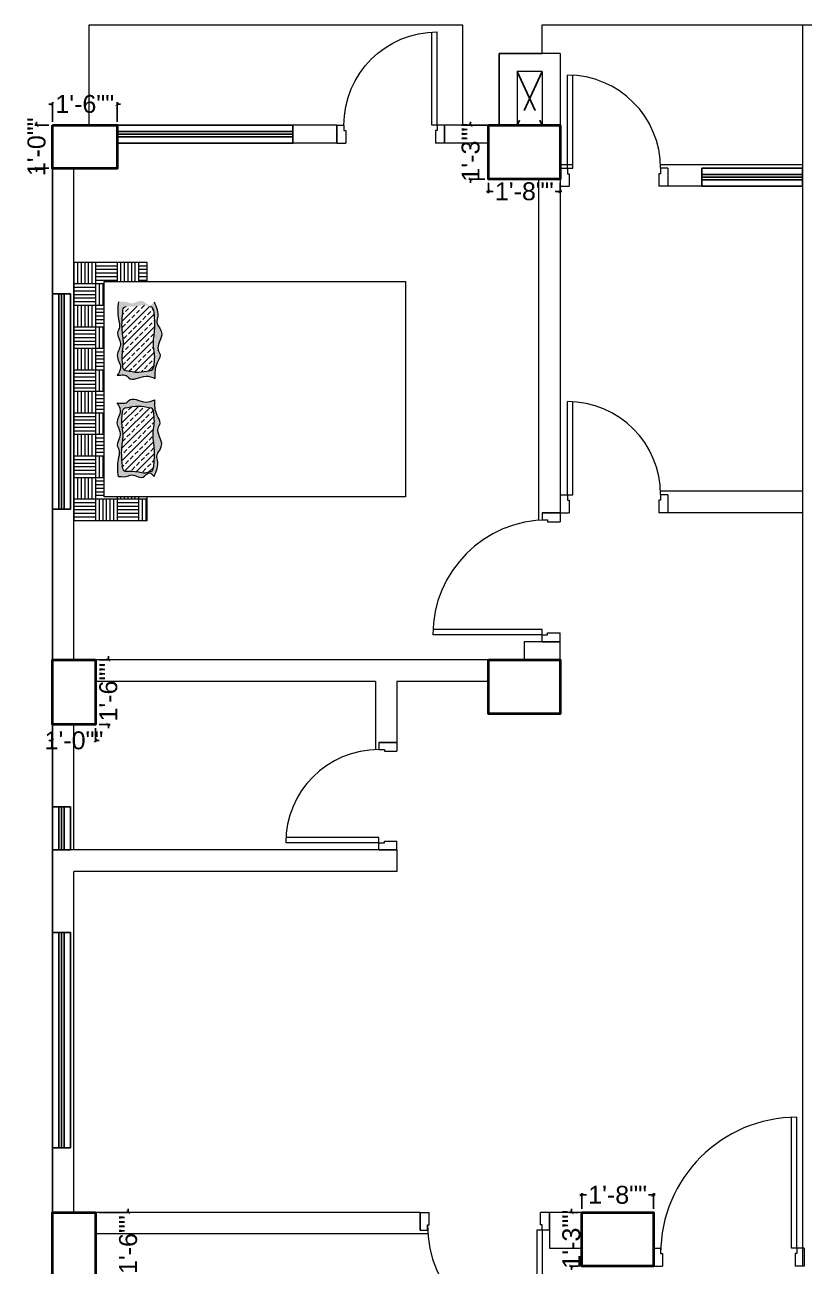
# Model space of a CAD drawing. Header units: inches. Extents: x -6918 to 21732, y -6368 to 1797.
# Drawn here: x 10877.5 to 11094.7, y 587 to 933 of the extents above; entities that cross this region are included whole.
import ezdxf

# ---------------------------------------------------------------- set-up
doc = ezdxf.new("R2010")
doc.units = ezdxf.units.IN
doc.header["$MEASUREMENT"] = 0
doc.linetypes.add('ACAD_ISO02W100', pattern=[15, 12, -3])
for name, color, linetype, lineweight in [('COLOUMN', 10, 'Continuous', 35), ('DIM', 10, 'Continuous', 18), ('dim-8', 7, 'Continuous', 9), ('Dimensoin', 98, 'Continuous', 9), ('Door', 6, 'Continuous', 15), ('funiture', 250, 'Continuous', 9), ('furniture', 21, 'Continuous', 15), ('Varanda', 16, 'Continuous', 15), ('WALL', 7, 'Continuous', 20), ('WINDOW', 5, 'Continuous', 25)]:
    doc.layers.add(name, color=color, linetype=linetype, lineweight=lineweight)
doc.layers.add('DOT', color=140, linetype='ACAD_ISO02W100')
doc.layers.add('Text', color=7, linetype='Continuous')
doc.styles.add('ARIAL', font='arial.ttf')
doc.dimstyles.new('Column Shedule', dxfattribs={"dimscale": 0, "dimtxt": 5, "dimasz": 1, "dimexe": 0.5, "dimexo": 1, "dimgap": 1, "dimtad": 0, "dimdec": 0, "dimzin": 11, "dimdsep": 46, "dimlunit": 3, "dimtxsty": 'ARIAL', "dimblk": 'ARCHTICK', "dimcen": 0.09375, "dimdle": 0.5, "dimclrd": 5, "dimclre": 7, "dimclrt": 7, "dimadec": 0, "dimazin": 0, "dimtfac": 1, "dimtdec": 0, "dimtix": 1, "dimtofl": 0, "dimtmove": 2, "dimatfit": 3, "dimldrblk": 'ARCHTICK', "dimfxl": 3, "dimtolj": 1, "dimtzin": 3, "dimlwd": -1, "dimlwe": -1, "dimarcsym": 1})

# ---------------------------------------------------------------- blocks, each defined once
blk = doc.blocks.new('A$C71373806')
at = {"layer": 'Door'}
for p, q in [((2, 5), (2, 31)), ((3.5, 5), (3.5, 30.96)), ((0, 5), (0, 0)), ((0, 5), (2, 5)), ((2, 5), (2, 3.5)), ((2, 5), (3.5, 5)), ((2, 3.5), (2.5, 3.5)), ((2.5, 3.5), (2.5, 0)), ((27.5, 3.5), (27.5, 0)), ((28, 3.5), (27.5, 3.5)), ((28, 5), (28, 3.5)), ((30, 5), (28, 5)), ((30, 5), (30, 0)), ((0, 0), (2.5, 0)), ((30, 0), (27.5, 0))]:
    blk.add_line(p, q, dxfattribs=at)
blk.add_arc((2, 5), 26, 0, 90, dxfattribs=at)
blk = doc.blocks.new('M door')
at = {"layer": 'Door'}
for p, q in [((10890.88, 11660.35), (10895.88, 11660.35)), ((10890.88, 11660.35), (10890.88, 11658.35)), ((10895.88, 11660.35), (10895.88, 11657.85)), ((10890.88, 11658.35), (10892.38, 11658.35)), ((10892.38, 11658.35), (10892.38, 11657.85)), ((10892.38, 11657.85), (10895.88, 11657.85)), ((10890.88, 11626.35), (10860.38, 11626.35)), ((10890.88, 11627.85), (10860.42, 11627.85)), ((10890.88, 11626.35), (10890.88, 11627.85)), ((10890.88, 11624.35), (10890.88, 11626.35)), ((10890.88, 11626.35), (10892.38, 11626.35)), ((10892.38, 11626.85), (10895.88, 11626.85)), ((10892.38, 11626.35), (10892.38, 11626.85)), ((10895.88, 11624.35), (10895.88, 11626.85)), ((10890.88, 11624.35), (10895.88, 11624.35))]:
    blk.add_line(p, q, dxfattribs=at)
blk.add_arc((10892.38, 11626.35), 32, 90, 180, dxfattribs=at)
blk = doc.blocks.new('door')
at = {"layer": 'Door'}
for p, q in [((380.47, 5770.2), (375.47, 5770.2)), ((375.47, 5770.2), (375.47, 5767.7)), ((380.47, 5768.2), (378.97, 5768.2)), ((378.97, 5768.2), (378.97, 5767.7)), ((380.47, 5770.2), (380.47, 5768.2)), ((378.97, 5767.7), (375.47, 5767.7)), ((375.47, 5728.2), (375.47, 5730.7)), ((378.97, 5730.7), (375.47, 5730.7)), ((378.97, 5730.2), (378.97, 5730.7)), ((380.47, 5730.2), (378.97, 5730.2)), ((380.47, 5731.7), (416.94, 5731.7)), ((380.47, 5730.2), (380.47, 5731.7)), ((380.47, 5730.2), (416.97, 5730.2)), ((380.47, 5728.2), (380.47, 5730.2)), ((380.47, 5728.2), (375.47, 5728.2))]:
    blk.add_line(p, q, dxfattribs=at)
blk.add_arc((378.97, 5730.2), 38, 0, 90, dxfattribs=at)
blk = doc.blocks.new('ADFSDF')
at = {"layer": 'COLOUMN'}
for points in [[(-22327.73, -19135.6), (-22309.73, -19135.6), (-22309.73, -19147.6), (-22327.73, -19147.6)], [(-22206.23, -19135.6), (-22186.23, -19135.6), (-22186.23, -19150.6), (-22206.23, -19150.6)], [(-22315.73, -19284.6), (-22315.73, -19302.6), (-22327.73, -19302.6), (-22327.73, -19284.6)], [(-22206.23, -19284.6), (-22186.23, -19284.6), (-22186.23, -19299.6), (-22206.23, -19299.6)], [(-22315.73, -19438.6), (-22315.73, -19456.6), (-22327.73, -19456.6), (-22327.73, -19438.6)], [(-22180.23, -19438.6), (-22160.23, -19438.6), (-22160.23, -19453.6), (-22180.23, -19453.6)]]:
    blk.add_lwpolyline(points, close=True, dxfattribs=at)
blk = doc.blocks.new('_ArchTick')
at = {"color": 0, "linetype": 'ByBlock', "const_width": 0.15}
blk.add_lwpolyline([(-0.5, -0.5), (0.5, 0.5)], dxfattribs=at)
blk = doc.blocks.new('*D137')
at = {"layer": 'Defpoints', "color": 0, "lineweight": 40, "transparency": 16777216}
for p in [(10903.23, 910.95), (10885.23, 905.03), (10903.23, 905.03)]:
    blk.add_point(p, dxfattribs=at)
at = {"layer": 'Text', "color": 5, "transparency": 16777216}
for p, q in [((10885.23, 910.95), (10884.23, 910.95)), ((10903.23, 910.95), (10904.23, 910.95))]:
    blk.add_line(p, q, dxfattribs=at)
at = {"layer": 'Text', "color": 7, "transparency": 16777216}
for p, q in [((10885.23, 906.03), (10885.23, 911.45)), ((10903.23, 906.03), (10903.23, 911.45))]:
    blk.add_line(p, q, dxfattribs=at)
at = {"layer": 'Text', "color": 5, "transparency": 16777216}
blk.add_blockref('_ArchTick', (10885.23, 910.95), dxfattribs=at)
at = {"layer": 'Text', "color": 5, "transparency": 16777216, "rotation": 180}
blk.add_blockref('_ArchTick', (10903.23, 910.95), dxfattribs=at)
at = {"layer": 'Text', "color": 7, "transparency": 16777216, "insert": (10894.23, 910.95), "char_height": 5, "attachment_point": 5, "style": 'ARIAL'}
blk.add_mtext('\\A1;1\'-6""', dxfattribs=at)
blk = doc.blocks.new('*D138')
at = {"layer": 'Defpoints', "color": 0, "lineweight": 40, "transparency": 16777216}
for p in [(10880.81, 905.03), (10885.23, 905.03), (10885.23, 893.03)]:
    blk.add_point(p, dxfattribs=at)
at = {"layer": 'Text', "color": 7, "transparency": 16777216}
for p, q in [((10884.23, 905.03), (10880.31, 905.03)), ((10884.23, 893.03), (10880.31, 893.03))]:
    blk.add_line(p, q, dxfattribs=at)
at = {"layer": 'Text', "color": 5, "transparency": 16777216}
for p, q in [((10880.81, 905.03), (10880.81, 906.03)), ((10880.81, 893.03), (10880.81, 892.03))]:
    blk.add_line(p, q, dxfattribs=at)
for p, rotation in [((10880.81, 905.03), 270), ((10880.81, 893.03), 90)]:
    blk.add_blockref('_ArchTick', p, dxfattribs=dict(at, rotation=rotation))
at = {"layer": 'Text', "color": 7, "transparency": 16777216, "insert": (10880.81, 899.03), "char_height": 5, "attachment_point": 5, "rotation": 90, "style": 'ARIAL'}
blk.add_mtext('\\A1;1\'-0""', dxfattribs=at)
blk = doc.blocks.new('*D139')
at = {"layer": 'Defpoints', "color": 0, "lineweight": 40, "transparency": 16777216}
for p in [(11006.73, 890.03), (11026.73, 890.03), (11006.73, 886.6)]:
    blk.add_point(p, dxfattribs=at)
at = {"layer": 'Text', "color": 5, "transparency": 16777216}
for p, q in [((11006.23, 886.6), (11008.08, 886.6)), ((11027.23, 886.6), (11025.38, 886.6))]:
    blk.add_line(p, q, dxfattribs=at)
at = {"layer": 'Text', "color": 7, "transparency": 16777216}
for p, q in [((11006.73, 889.03), (11006.73, 886.1)), ((11026.73, 889.03), (11026.73, 886.1))]:
    blk.add_line(p, q, dxfattribs=at)
at = {"layer": 'Text', "color": 5, "transparency": 16777216, "rotation": 180}
blk.add_blockref('_ArchTick', (11006.73, 886.6), dxfattribs=at)
at = {"layer": 'Text', "color": 5, "transparency": 16777216}
blk.add_blockref('_ArchTick', (11026.73, 886.6), dxfattribs=at)
at = {"layer": 'Text', "color": 7, "transparency": 16777216, "insert": (11016.73, 886.6), "char_height": 5, "attachment_point": 5, "style": 'ARIAL'}
blk.add_mtext('\\A1;1\'-8""', dxfattribs=at)
blk = doc.blocks.new('*D123')
at = {"layer": 'Defpoints', "color": 0, "lineweight": 40, "transparency": 16777216}
for p in [(11001.78, 905.03), (11006.73, 905.03), (11006.73, 890.03)]:
    blk.add_point(p, dxfattribs=at)
at = {"layer": 'Text', "color": 7, "transparency": 16777216}
for p, q in [((11005.73, 905.03), (11001.28, 905.03)), ((11005.73, 890.03), (11001.28, 890.03))]:
    blk.add_line(p, q, dxfattribs=at)
at = {"layer": 'Text', "color": 5, "transparency": 16777216}
for p, q in [((11001.78, 905.03), (11001.78, 906.03)), ((11001.78, 890.03), (11001.78, 889.03))]:
    blk.add_line(p, q, dxfattribs=at)
for p, rotation in [((11001.78, 905.03), 270), ((11001.78, 890.03), 90)]:
    blk.add_blockref('_ArchTick', p, dxfattribs=dict(at, rotation=rotation))
at = {"layer": 'Text', "color": 7, "transparency": 16777216, "insert": (11001.78, 897.53), "char_height": 5, "attachment_point": 5, "rotation": 90, "style": 'ARIAL'}
blk.add_mtext('\\A1;1\'-3""', dxfattribs=at)
blk = doc.blocks.new('*D124')
at = {"layer": 'Defpoints', "color": 0, "lineweight": 40, "transparency": 16777216}
for p in [(10897.23, 756.03), (10897.23, 738.03), (10900.81, 738.03)]:
    blk.add_point(p, dxfattribs=at)
at = {"layer": 'Text', "color": 7, "transparency": 16777216}
for p, q in [((10898.23, 756.03), (10901.31, 756.03)), ((10898.23, 738.03), (10901.31, 738.03))]:
    blk.add_line(p, q, dxfattribs=at)
at = {"layer": 'Text', "color": 5, "transparency": 16777216}
for p, q in [((10900.81, 756.03), (10900.81, 757.03)), ((10900.81, 738.03), (10900.81, 737.03))]:
    blk.add_line(p, q, dxfattribs=at)
for p, rotation in [((10900.81, 756.03), 270), ((10900.81, 738.03), 90)]:
    blk.add_blockref('_ArchTick', p, dxfattribs=dict(at, rotation=rotation))
at = {"layer": 'Text', "color": 7, "transparency": 16777216, "insert": (10900.81, 747.03), "char_height": 5, "attachment_point": 5, "rotation": 90, "style": 'ARIAL'}
blk.add_mtext('\\A1;1\'-6""', dxfattribs=at)
blk = doc.blocks.new('*D125')
at = {"layer": 'Defpoints', "color": 0, "lineweight": 40, "transparency": 16777216}
for p in [(10885.23, 738.03), (10897.23, 738.03), (10885.23, 733.56)]:
    blk.add_point(p, dxfattribs=at)
at = {"layer": 'Text', "color": 7, "transparency": 16777216}
for p, q in [((10885.23, 737.03), (10885.23, 733.06)), ((10897.23, 737.03), (10897.23, 733.06))]:
    blk.add_line(p, q, dxfattribs=at)
at = {"layer": 'Text', "color": 5, "transparency": 16777216}
for p, q in [((10885.23, 733.56), (10884.23, 733.56)), ((10897.23, 733.56), (10898.23, 733.56))]:
    blk.add_line(p, q, dxfattribs=at)
blk.add_blockref('_ArchTick', (10885.23, 733.56), dxfattribs=at)
at = {"layer": 'Text', "color": 5, "transparency": 16777216, "rotation": 180}
blk.add_blockref('_ArchTick', (10897.23, 733.56), dxfattribs=at)
at = {"layer": 'Text', "color": 7, "transparency": 16777216, "insert": (10891.23, 733.56), "char_height": 5, "attachment_point": 5, "style": 'ARIAL'}
blk.add_mtext('\\A1;1\'-0""', dxfattribs=at)
blk = doc.blocks.new('*D130')
at = {"layer": 'Defpoints', "color": 0, "lineweight": 40, "transparency": 16777216}
for p in [(11052.73, 606.9), (11032.73, 602.03), (11052.73, 602.03)]:
    blk.add_point(p, dxfattribs=at)
at = {"layer": 'Text', "color": 5, "transparency": 16777216}
for p, q in [((11032.23, 606.9), (11034.08, 606.9)), ((11053.23, 606.9), (11051.38, 606.9))]:
    blk.add_line(p, q, dxfattribs=at)
at = {"layer": 'Text', "color": 7, "transparency": 16777216}
for p, q in [((11032.73, 603.03), (11032.73, 607.4)), ((11052.73, 603.03), (11052.73, 607.4))]:
    blk.add_line(p, q, dxfattribs=at)
at = {"layer": 'Text', "color": 5, "transparency": 16777216, "rotation": 180}
blk.add_blockref('_ArchTick', (11032.73, 606.9), dxfattribs=at)
at = {"layer": 'Text', "color": 5, "transparency": 16777216}
blk.add_blockref('_ArchTick', (11052.73, 606.9), dxfattribs=at)
at = {"layer": 'Text', "color": 7, "transparency": 16777216, "insert": (11042.73, 606.9), "char_height": 5, "attachment_point": 5, "style": 'ARIAL'}
blk.add_mtext('\\A1;1\'-8""', dxfattribs=at)
blk = doc.blocks.new('*D131')
at = {"layer": 'Defpoints', "color": 0, "lineweight": 40, "transparency": 16777216}
for p in [(11029.86, 602.03), (11032.73, 602.03), (11032.73, 587.03)]:
    blk.add_point(p, dxfattribs=at)
at = {"layer": 'Text', "color": 5, "transparency": 16777216}
for p, q in [((11029.86, 602.03), (11029.86, 603.03)), ((11029.86, 587.03), (11029.86, 586.03))]:
    blk.add_line(p, q, dxfattribs=at)
at = {"layer": 'Text', "color": 7, "transparency": 16777216}
for p, q in [((11031.73, 602.03), (11029.36, 602.03)), ((11031.73, 587.03), (11029.36, 587.03))]:
    blk.add_line(p, q, dxfattribs=at)
at = {"layer": 'Text', "color": 5, "transparency": 16777216}
for p, rotation in [((11029.86, 602.03), 270), ((11029.86, 587.03), 90)]:
    blk.add_blockref('_ArchTick', p, dxfattribs=dict(at, rotation=rotation))
at = {"layer": 'Text', "color": 7, "transparency": 16777216, "insert": (11029.86, 594.53), "char_height": 5, "attachment_point": 5, "rotation": 90, "style": 'ARIAL'}
blk.add_mtext('\\A1;1\'-3""', dxfattribs=at)
blk = doc.blocks.new('*D132')
at = {"layer": 'Defpoints', "color": 0, "lineweight": 40, "transparency": 16777216}
for p in [(10897.23, 602.03), (10897.23, 584.03), (10906.33, 584.03)]:
    blk.add_point(p, dxfattribs=at)
at = {"layer": 'Text', "color": 5, "transparency": 16777216}
for p, q in [((10906.33, 602.03), (10906.33, 603.03)), ((10906.33, 584.03), (10906.33, 583.03))]:
    blk.add_line(p, q, dxfattribs=at)
at = {"layer": 'Text', "color": 7, "transparency": 16777216}
for p, q in [((10898.23, 602.03), (10906.83, 602.03)), ((10898.23, 584.03), (10906.83, 584.03))]:
    blk.add_line(p, q, dxfattribs=at)
at = {"layer": 'Text', "color": 5, "transparency": 16777216}
for p, rotation in [((10906.33, 602.03), 270), ((10906.33, 584.03), 90)]:
    blk.add_blockref('_ArchTick', p, dxfattribs=dict(at, rotation=rotation))
at = {"layer": 'Text', "color": 7, "transparency": 16777216, "insert": (10906.33, 593.03), "char_height": 5, "attachment_point": 5, "rotation": 90, "style": 'ARIAL'}
blk.add_mtext('\\A1;1\'-6""', dxfattribs=at)
blk = doc.blocks.new('A$C33DE3946')
at = {"layer": 'funiture', "linetype": 'ByBlock', "ltscale": 50}
h = blk.add_hatch(color=146, dxfattribs=at)
edge = h.paths.add_edge_path()
edge.add_spline(control_points=[(26.11, 44.95), (25.33, 45.31), (23.06, 46.36), (19.74, 43.94), (18.12, 46.16), (16.86, 45.98), (15.66, 45.81)], knot_values=[0, 0, 0, 0, 2.535089, 7.417238, 7.565084, 10.641303, 10.641303, 10.641303, 10.641303], degree=3, periodic=0)
edge.add_spline(control_points=[(15.66, 45.81), (16.11, 46.53), (17.22, 48.33), (14.72, 51.39), (17.5, 54.6), (15.14, 57.26), (16.65, 59.45), (15.53, 62.38), (15.8, 64.74), (15.97, 66.32)], knot_values=[0, 0, 0, 0, 2.365898, 5.877054, 9.315251, 12.442743, 14.040477, 16.397017, 21.143287, 21.143287, 21.143287, 21.143287], degree=3, periodic=0)
edge.add_spline(control_points=[(15.97, 66.32), (16.94, 66.42), (18.07, 66.54), (20.14, 65.41), (22.47, 67.79), (24.5, 64.66), (25.5, 65.85), (25.92, 66.35)], knot_values=[0, 0, 0, 0, 2.808231, 3.268551, 6.873507, 9.111892, 10.726097, 10.726097, 10.726097, 10.726097], degree=3, periodic=0)
edge.add_spline(control_points=[(25.92, 66.35), (26.58, 64.85), (27.34, 63.09), (26.29, 60.15), (29.54, 57.41), (26.08, 53.93), (28.02, 51.24), (26.07, 48.7), (26.09, 46.44), (26.11, 44.95)], knot_values=[0, 0, 0, 0, 4.610529, 5.374615, 9.016949, 13.930416, 15.45398, 17.711327, 22.172351, 22.172351, 22.172351, 22.172351], degree=3, periodic=0)
edge = h.paths.add_edge_path(flags=16)
edge.add_spline(control_points=[(18.14, 47.2), (19.28, 46.96), (21.49, 46.49), (23.7, 46.97), (24.78, 47.2)], knot_values=[0, 0, 0, 0, 3.429086, 6.69861, 6.69861, 6.69861, 6.69861], degree=3, periodic=0)
edge.add_ellipse((24.78, 48.2), major_axis=(0.708, 0.708), ratio=1, start_angle=225.0292, end_angle=312.4047)
edge.add_spline(control_points=[(25.78, 48.15), (25.92, 49.42), (26.15, 51.51), (25.4, 54.88), (26.27, 58.89), (25.96, 62.08), (25.78, 63.96)], knot_values=[0, 0, 0, 0, 3.808144, 6.257194, 10.21247, 15.843289, 15.843289, 15.843289, 15.843289], degree=3, periodic=0)
edge.add_ellipse((24.78, 63.96), major_axis=(0.707, 0.707), ratio=1, start_angle=315.4095, end_angle=405)
edge.add_spline(control_points=[(24.78, 64.96), (24.32, 65.16), (23.28, 65.63), (21.02, 64.97), (19.27, 64.96), (18.14, 64.96)], knot_values=[0, 0, 0, 0, 1.462449, 3.329855, 6.731129, 6.731129, 6.731129, 6.731129], degree=3, periodic=0)
edge.add_ellipse((18.14, 63.96), major_axis=(-0.707, 0.707), ratio=1, start_angle=-45, end_angle=45)
edge.add_spline(control_points=[(17.14, 63.96), (16.96, 62.08), (16.65, 58.89), (17.52, 54.88), (16.77, 51.51), (17, 49.42), (17.15, 48.15)], knot_values=[0, 0, 0, 0, 5.630819, 9.586095, 12.035145, 15.843289, 15.843289, 15.843289, 15.843289], degree=3, periodic=0)
edge.add_ellipse((18.14, 48.2), major_axis=(0.707, 0.707), ratio=1, start_angle=137.5277, end_angle=225)
h = blk.add_hatch(color=146, dxfattribs=at)
edge = h.paths.add_edge_path()
edge.add_spline(control_points=[(25.92, 17.65), (25.5, 18.15), (24.5, 19.34), (22.47, 16.21), (20.14, 18.59), (18.07, 17.46), (16.94, 17.58), (15.97, 17.68)], knot_values=[0, 0, 0, 0, 1.614205, 3.85259, 7.457546, 7.917867, 10.726097, 10.726097, 10.726097, 10.726097], degree=3, periodic=0)
edge.add_spline(control_points=[(15.97, 17.68), (15.8, 19.26), (15.53, 21.62), (16.65, 24.55), (15.14, 26.74), (17.5, 29.4), (14.72, 32.61), (17.22, 35.67), (16.11, 37.47), (15.66, 38.19)], knot_values=[0, 0, 0, 0, 4.74627, 7.10281, 8.700544, 11.828036, 15.266233, 18.777389, 21.143287, 21.143287, 21.143287, 21.143287], degree=3, periodic=0)
edge.add_spline(control_points=[(15.66, 38.19), (16.86, 38.02), (18.12, 37.84), (19.74, 40.06), (23.06, 37.64), (25.33, 38.69), (26.11, 39.05)], knot_values=[0, 0, 0, 0, 3.076219, 3.224065, 8.106215, 10.641303, 10.641303, 10.641303, 10.641303], degree=3, periodic=0)
edge.add_spline(control_points=[(26.11, 39.05), (26.09, 37.56), (26.07, 35.3), (28.02, 32.76), (26.08, 30.07), (29.54, 26.59), (26.29, 23.85), (27.34, 20.91), (26.58, 19.15), (25.92, 17.65)], knot_values=[0, 0, 0, 0, 4.461025, 6.718371, 8.241935, 13.155403, 16.797737, 17.561823, 22.172351, 22.172351, 22.172351, 22.172351], degree=3, periodic=0)
edge = h.paths.add_edge_path(flags=16)
edge.add_spline(control_points=[(24.78, 36.8), (23.7, 37.03), (21.49, 37.51), (19.28, 37.04), (18.14, 36.8)], knot_values=[0, 0, 0, 0, 3.269523, 6.69861, 6.69861, 6.69861, 6.69861], degree=3, periodic=0)
edge.add_ellipse((18.14, 35.8), major_axis=(-0.707, 0.707), ratio=1, start_angle=-45, end_angle=42.4723)
edge.add_spline(control_points=[(17.15, 35.85), (17, 34.58), (16.77, 32.49), (17.52, 29.12), (16.65, 25.11), (16.96, 21.92), (17.14, 20.04)], knot_values=[0, 0, 0, 0, 3.808144, 6.257194, 10.21247, 15.843289, 15.843289, 15.843289, 15.843289], degree=3, periodic=0)
edge.add_ellipse((18.14, 20.04), major_axis=(0.707, 0.707), ratio=1, start_angle=135, end_angle=225)
edge.add_spline(control_points=[(18.14, 19.04), (19.27, 19.04), (21.02, 19.03), (23.28, 18.37), (24.32, 18.84), (24.78, 19.04)], knot_values=[0, 0, 0, 0, 3.401273, 5.26868, 6.731129, 6.731129, 6.731129, 6.731129], degree=3, periodic=0)
edge.add_ellipse((24.78, 20.04), major_axis=(-0.707, 0.707), ratio=1, start_angle=135, end_angle=224.5905)
edge.add_spline(control_points=[(25.78, 20.04), (25.96, 21.92), (26.27, 25.11), (25.4, 29.12), (26.15, 32.49), (25.92, 34.58), (25.78, 35.85)], knot_values=[0, 0, 0, 0, 5.630819, 9.586095, 12.035145, 15.843289, 15.843289, 15.843289, 15.843289], degree=3, periodic=0)
edge.add_ellipse((24.78, 35.8), major_axis=(-0.708, 0.708), ratio=1, start_angle=227.5953, end_angle=314.9708)
at = {"layer": 'funiture', "color": 146, "linetype": 'ByBlock', "lineweight": 9, "ltscale": 50}
for p, q in [((9.59, 77.31), (3.59, 77.31)), ((3.59, 77.31), (3.59, 71.31)), ((4.59, 77.31), (4.59, 71.31)), ((5.59, 77.31), (5.59, 71.31)), ((6.59, 77.31), (6.59, 71.31)), ((7.59, 77.31), (7.59, 71.31)), ((8.59, 77.31), (8.59, 71.31)), ((15.59, 77.31), (9.59, 77.31)), ((9.59, 77.31), (9.59, 71.31)), ((15.59, 76.31), (9.59, 76.31)), ((21.59, 77.31), (15.59, 77.31)), ((15.59, 77.31), (15.59, 72)), ((16.59, 77.31), (16.59, 72)), ((17.59, 77.31), (17.59, 72)), ((18.59, 77.31), (18.59, 72)), ((19.59, 77.31), (19.59, 72)), ((20.59, 77.31), (20.59, 72)), ((24, 77.31), (21.59, 77.31)), ((21.59, 77.31), (21.59, 72)), ((24, 76.31), (21.59, 76.31)), ((24, 72), (24, 77.31)), ((15.59, 75.31), (9.59, 75.31)), ((15.59, 74.31), (9.59, 74.31)), ((15.59, 73.31), (9.59, 73.31)), ((24, 75.31), (21.59, 75.31)), ((24, 74.31), (21.59, 74.31)), ((24, 73.31), (21.59, 73.31)), ((9.59, 71.31), (3.59, 71.31)), ((3.59, 71.31), (3.59, 65.31)), ((9.59, 70.31), (3.59, 70.31)), ((9.59, 69.31), (3.59, 69.31)), ((15.59, 72.31), (9.59, 72.31)), ((12, 71.31), (9.59, 71.31)), ((9.59, 71.31), (9.59, 65.31)), ((10.59, 71.31), (10.59, 65.31)), ((11.59, 71.31), (11.59, 65.31)), ((24, 72.31), (21.59, 72.31)), ((9.59, 68.31), (3.59, 68.31)), ((9.59, 67.31), (3.59, 67.31)), ((9.59, 66.31), (3.59, 66.31)), ((3.59, 65.31), (3.59, 59.31)), ((9.59, 65.31), (3.59, 65.31)), ((4.59, 65.31), (4.59, 59.31)), ((5.59, 65.31), (5.59, 59.31)), ((6.59, 65.31), (6.59, 59.31)), ((7.59, 65.31), (7.59, 59.31)), ((8.59, 65.31), (8.59, 59.31)), ((9.59, 65.31), (9.59, 59.31)), ((12, 65.31), (9.59, 65.31)), ((12, 64.31), (9.59, 64.31)), ((12, 63.31), (9.59, 63.31)), ((12, 62.31), (9.59, 62.31)), ((9.59, 59.31), (3.59, 59.31)), ((3.59, 59.31), (3.59, 53.31)), ((12, 61.31), (9.59, 61.31)), ((12, 60.31), (9.59, 60.31)), ((12, 59.31), (9.59, 59.31)), ((9.59, 59.31), (9.59, 53.31)), ((10.59, 59.31), (10.59, 53.31)), ((11.59, 59.31), (11.59, 53.31)), ((9.59, 58.31), (3.59, 58.31)), ((9.59, 57.31), (3.59, 57.31)), ((9.59, 56.31), (3.59, 56.31)), ((9.59, 55.31), (3.59, 55.31)), ((9.59, 54.31), (3.59, 54.31)), ((9.59, 53.31), (3.59, 53.31)), ((3.59, 53.31), (3.59, 47.31)), ((4.59, 53.31), (4.59, 47.31)), ((5.59, 53.31), (5.59, 47.31)), ((6.59, 53.31), (6.59, 47.31)), ((7.59, 53.31), (7.59, 47.31)), ((8.59, 53.31), (8.59, 47.31)), ((12, 53.31), (9.59, 53.31)), ((9.59, 53.31), (9.59, 47.31)), ((12, 52.31), (9.59, 52.31)), ((12, 51.31), (9.59, 51.31)), ((12, 50.31), (9.59, 50.31)), ((12, 49.31), (9.59, 49.31)), ((9.59, 47.31), (3.59, 47.31)), ((3.59, 47.31), (3.59, 41.31)), ((9.59, 46.31), (3.59, 46.31)), ((9.59, 45.31), (3.59, 45.31)), ((12, 48.31), (9.59, 48.31)), ((12, 47.31), (9.59, 47.31)), ((9.59, 47.31), (9.59, 41.31)), ((10.59, 47.31), (10.59, 41.31)), ((11.59, 47.31), (11.59, 41.31)), ((9.59, 44.31), (3.59, 44.31)), ((9.59, 43.31), (3.59, 43.31)), ((9.59, 42.31), (3.59, 42.31)), ((9.59, 41.31), (3.59, 41.31)), ((3.59, 41.31), (3.59, 35.31)), ((4.59, 41.31), (4.59, 35.31)), ((5.59, 41.31), (5.59, 35.31)), ((6.59, 41.31), (6.59, 35.31)), ((7.59, 41.31), (7.59, 35.31)), ((8.59, 41.31), (8.59, 35.31)), ((12, 41.31), (9.59, 41.31)), ((9.59, 41.31), (9.59, 35.31)), ((12, 40.31), (9.59, 40.31)), ((12, 39.31), (9.59, 39.31)), ((12, 38.31), (9.59, 38.31)), ((9.59, 35.31), (3.59, 35.31)), ((3.59, 35.31), (3.59, 29.31)), ((12, 37.31), (9.59, 37.31)), ((12, 36.31), (9.59, 36.31)), ((12, 35.31), (9.59, 35.31)), ((9.59, 35.31), (9.59, 29.31)), ((10.59, 35.31), (10.59, 29.31)), ((11.59, 35.31), (11.59, 29.31)), ((9.59, 34.31), (3.59, 34.31)), ((9.59, 33.31), (3.59, 33.31)), ((9.59, 32.31), (3.59, 32.31)), ((9.59, 31.31), (3.59, 31.31)), ((9.59, 30.31), (3.59, 30.31)), ((9.59, 29.31), (3.59, 29.31)), ((3.59, 29.31), (3.59, 23.31)), ((4.59, 29.31), (4.59, 23.31)), ((5.59, 29.31), (5.59, 23.31)), ((6.59, 29.31), (6.59, 23.31)), ((7.59, 29.31), (7.59, 23.31)), ((8.59, 29.31), (8.59, 23.31)), ((12, 29.31), (9.59, 29.31)), ((9.59, 29.31), (9.59, 23.31)), ((12, 28.31), (9.59, 28.31)), ((12, 27.31), (9.59, 27.31)), ((12, 26.31), (9.59, 26.31)), ((12, 25.31), (9.59, 25.31)), ((12, 24.31), (9.59, 24.31)), ((9.59, 23.31), (3.59, 23.31)), ((3.59, 23.31), (3.59, 17.31)), ((9.59, 22.31), (3.59, 22.31)), ((9.59, 21.31), (3.59, 21.31)), ((12, 23.31), (9.59, 23.31)), ((9.59, 23.31), (9.59, 17.31)), ((10.59, 23.31), (10.59, 17.31)), ((11.59, 23.31), (11.59, 17.31)), ((9.59, 20.31), (3.59, 20.31)), ((9.59, 19.31), (3.59, 19.31)), ((9.59, 18.31), (3.59, 18.31)), ((9.59, 17.31), (3.59, 17.31)), ((3.59, 17.31), (3.59, 11.31)), ((4.59, 17.31), (4.59, 11.31)), ((5.59, 17.31), (5.59, 11.31)), ((6.59, 17.31), (6.59, 11.31)), ((7.59, 17.31), (7.59, 11.31)), ((8.59, 17.31), (8.59, 11.31)), ((12, 17.31), (9.59, 17.31)), ((9.59, 17.31), (9.59, 11.31)), ((12, 16.31), (9.59, 16.31)), ((12, 15.31), (9.59, 15.31)), ((12, 14.31), (9.59, 14.31)), ((9.59, 11.31), (3.59, 11.31)), ((3.59, 11.31), (3.59, 5.31)), ((12, 13.31), (9.59, 13.31)), ((12, 12.31), (9.59, 12.31)), ((15.59, 11.31), (9.59, 11.31)), ((9.59, 11.31), (9.59, 5.31)), ((10.59, 11.31), (10.59, 5.31)), ((11.59, 11.31), (11.59, 5.31)), ((12.59, 11.31), (12.59, 5.31)), ((13.59, 11.31), (13.59, 5.31)), ((14.59, 11.31), (14.59, 5.31)), ((15.59, 12), (15.59, 11.31)), ((21.59, 11.31), (15.59, 11.31)), ((15.59, 11.31), (15.59, 5.31)), ((16.59, 12), (16.59, 11.31)), ((17.59, 12), (17.59, 11.31)), ((18.59, 12), (18.59, 11.31)), ((19.59, 12), (19.59, 11.31)), ((20.59, 12), (20.59, 11.31)), ((21.59, 12), (21.59, 11.31)), ((24, 11.31), (21.59, 11.31)), ((21.59, 11.31), (21.59, 5.31)), ((22.59, 11.31), (22.59, 5.31)), ((23.59, 11.31), (23.59, 5.31)), ((24, 5.31), (24, 12)), ((9.59, 10.31), (3.59, 10.31)), ((9.59, 9.31), (3.59, 9.31)), ((9.59, 8.31), (3.59, 8.31)), ((9.59, 7.31), (3.59, 7.31)), ((21.59, 10.31), (15.59, 10.31)), ((21.59, 9.31), (15.59, 9.31)), ((21.59, 8.31), (15.59, 8.31)), ((21.59, 7.31), (15.59, 7.31)), ((9.59, 6.31), (3.59, 6.31)), ((9.59, 5.31), (3.59, 5.31)), ((15.59, 5.31), (9.59, 5.31)), ((21.59, 6.31), (15.59, 6.31)), ((21.59, 5.31), (15.59, 5.31)), ((24, 5.31), (21.59, 5.31))]:
    blk.add_line(p, q, dxfattribs=at)
at = {"layer": 'funiture', "color": 146, "ltscale": 20}
for p, q in [((12, 12), (12, 72)), ((12, 72), (96, 72)), ((96, 72), (96, 12)), ((96, 12), (12, 12))]:
    blk.add_line(p, q, dxfattribs=at)
at = {"layer": 'funiture', "color": 146, "linetype": 'ByBlock', "ltscale": 50}
for p, q in [((21.19, 65.12), (16.9, 60.83)), ((17.46, 63.17), (17.03, 62.73)), ((24.62, 65.03), (17.04, 57.44)), ((25.89, 62.76), (17.25, 54.12)), ((18.79, 64.49), (17.91, 63.61)), ((20.56, 62.73), (19.67, 61.84)), ((21.88, 64.05), (21, 63.17)), ((23.21, 65.38), (22.33, 64.49)), ((23.65, 62.29), (22.77, 61.4)), ((24.98, 63.61), (24.09, 62.73)), ((25.7, 64.34), (25.42, 64.05)), ((26.04, 59.37), (16.95, 50.28)), ((17.91, 60.08), (17.02, 59.19)), ((19.23, 61.4), (18.35, 60.52)), ((21, 59.63), (20.12, 58.75)), ((22.33, 60.96), (21.44, 60.08)), ((24.09, 59.19), (23.21, 58.31)), ((25.42, 60.52), (24.54, 59.63)), ((26.01, 61.11), (25.86, 60.96)), ((18.35, 56.98), (17.46, 56.1)), ((25.66, 55.46), (17.58, 47.37)), ((19.67, 58.31), (18.79, 57.42)), ((21.44, 56.54), (20.56, 55.66)), ((22.77, 57.87), (21.88, 56.98)), ((24.54, 56.1), (23.65, 55.21)), ((25.86, 57.42), (24.98, 56.54)), ((17.46, 52.56), (16.99, 52.09)), ((18.79, 53.89), (17.91, 53)), ((20.12, 55.21), (19.23, 54.33)), ((20.56, 52.12), (19.67, 51.24)), ((25.92, 52.18), (20.52, 46.78)), ((21.88, 53.45), (21, 52.56)), ((23.21, 54.77), (22.33, 53.89)), ((24.98, 53), (24.09, 52.12)), ((25.71, 53.74), (25.42, 53.45)), ((17.91, 49.47), (17.09, 48.65)), ((19.23, 50.79), (18.35, 49.91)), ((21, 49.03), (20.12, 48.14)), ((22.33, 50.35), (21.44, 49.47)), ((23.65, 51.68), (22.77, 50.79)), ((24.09, 48.58), (23.21, 47.7)), ((25.82, 48.54), (24.39, 47.11)), ((25.42, 49.91), (24.54, 49.03)), ((25.98, 50.47), (25.86, 50.35)), ((19.67, 47.7), (18.99, 47.02)), ((22.77, 47.26), (22.27, 46.76)), ((21.62, 37.27), (16.94, 32.6)), ((24.7, 36.82), (17.28, 29.4)), ((18.35, 35.77), (17.46, 34.88)), ((19.67, 37.09), (18.79, 36.21)), ((21.44, 35.33), (20.56, 34.44)), ((22.77, 36.65), (21.88, 35.77)), ((23.23, 37.11), (23.21, 37.09)), ((24.54, 34.88), (23.65, 34)), ((25.74, 36.09), (24.98, 35.33)), ((25.91, 34.5), (16.93, 25.51)), ((17.02, 34.44), (17, 34.42)), ((17.46, 31.35), (17.11, 31)), ((18.79, 32.68), (17.91, 31.79)), ((20.12, 34), (19.23, 33.12)), ((21.88, 32.23), (21, 31.35)), ((23.21, 33.56), (22.33, 32.68)), ((24.98, 31.79), (24.09, 30.91)), ((25.98, 32.8), (25.42, 32.23)), ((25.79, 30.83), (16.97, 22.01)), ((17.91, 28.26), (17.16, 27.51)), ((19.23, 29.58), (18.35, 28.7)), ((20.56, 30.91), (19.67, 30.02)), ((21, 27.81), (20.12, 26.93)), ((22.33, 29.14), (21.44, 28.26)), ((23.65, 30.47), (22.77, 29.58)), ((25.42, 28.7), (24.54, 27.81)), ((18.35, 25.16), (17.46, 24.28)), ((25.79, 27.3), (17.66, 19.17)), ((19.67, 26.49), (18.79, 25.6)), ((21.44, 24.72), (20.56, 23.84)), ((22.77, 26.05), (21.88, 25.16)), ((24.09, 27.37), (23.21, 26.49)), ((24.54, 24.28), (23.65, 23.39)), ((25.86, 25.6), (24.98, 24.72)), ((17.02, 23.84), (16.88, 23.7)), ((18.79, 22.07), (17.91, 21.18)), ((20.12, 23.39), (19.23, 22.51)), ((26.04, 24.02), (20.94, 18.91)), ((21.88, 21.63), (21, 20.74)), ((23.21, 22.95), (22.33, 22.07)), ((24.98, 21.18), (24.09, 20.3)), ((25.97, 22.17), (25.42, 21.63)), ((17.46, 20.74), (17.11, 20.39)), ((20.56, 20.3), (19.67, 19.42)), ((23.65, 19.86), (22.77, 18.97)), ((25.8, 20.24), (24.46, 18.9))]:
    blk.add_line(p, q, dxfattribs=at)
for centre, start, end in [((18.14, 63.96), 90, 180), ((24.78, 63.96), 0, 90), ((24.78, 48.2), 270.0292, 357.4047), ((24.78, 35.8), 2.5953, 89.9708), ((18.14, 20.04), 180, 270), ((24.78, 20.04), 270, 0)]:
    blk.add_arc(centre, 1, start, end, dxfattribs=at)
at = {"layer": 'funiture', "color": 146, "linetype": 'ByBlock', "lineweight": 0, "ltscale": 50}
for centre, start, end in [((18.14, 48.2), 182.5277, 270), ((18.14, 35.8), 90, 177.4723)]:
    blk.add_arc(centre, 1, start, end, dxfattribs=at)
at = {"layer": 'funiture', "color": 146, "linetype": 'ByBlock', "ltscale": 50}
for points, knots in [([(15.97, 66.32), (15.8, 64.74), (15.53, 62.38), (16.65, 59.45), (15.14, 57.26), (17.5, 54.6), (14.72, 51.39), (17.22, 48.33), (16.11, 46.53), (15.66, 45.81)], [0, 0, 0, 0, 4.74627, 7.10281, 8.700544, 11.828036, 15.266233, 18.777389, 21.143287, 21.143287, 21.143287, 21.143287]), ([(25.92, 66.35), (26.58, 64.85), (27.34, 63.09), (26.29, 60.15), (29.54, 57.41), (26.08, 53.93), (28.02, 51.24), (26.07, 48.7), (26.09, 46.44), (26.11, 44.95)], [0, 0, 0, 0, 4.610529, 5.374615, 9.016949, 13.930416, 15.45398, 17.711327, 22.172351, 22.172351, 22.172351, 22.172351]), ([(17.14, 63.96), (16.96, 62.08), (16.65, 58.89), (17.52, 54.88), (16.77, 51.51), (17, 49.42), (17.15, 48.15)], [0, 0, 0, 0, 5.630819, 9.586095, 12.035145, 15.843289, 15.843289, 15.843289, 15.843289]), ([(25.78, 63.96), (25.96, 62.08), (26.27, 58.89), (25.4, 54.88), (26.15, 51.51), (25.92, 49.42), (25.78, 48.15)], [0, 0, 0, 0, 5.630819, 9.586095, 12.035145, 15.843289, 15.843289, 15.843289, 15.843289]), ([(15.66, 45.81), (16.86, 45.98), (18.12, 46.16), (19.74, 43.94), (23.06, 46.36), (25.33, 45.31), (26.11, 44.95)], [0, 0, 0, 0, 3.076219, 3.224065, 8.106215, 10.641303, 10.641303, 10.641303, 10.641303]), ([(18.14, 47.2), (19.28, 46.96), (21.49, 46.49), (23.7, 46.97), (24.78, 47.2)], [0, 0, 0, 0, 3.429086, 6.69861, 6.69861, 6.69861, 6.69861]), ([(15.97, 17.68), (15.8, 19.26), (15.53, 21.62), (16.65, 24.55), (15.14, 26.74), (17.5, 29.4), (14.72, 32.61), (17.22, 35.67), (16.11, 37.47), (15.66, 38.19)], [0, 0, 0, 0, 4.74627, 7.10281, 8.700544, 11.828036, 15.266233, 18.777389, 21.143287, 21.143287, 21.143287, 21.143287]), ([(15.66, 38.19), (16.86, 38.02), (18.12, 37.84), (19.74, 40.06), (23.06, 37.64), (25.33, 38.69), (26.11, 39.05)], [0, 0, 0, 0, 3.076219, 3.224065, 8.106215, 10.641303, 10.641303, 10.641303, 10.641303]), ([(25.92, 17.65), (26.58, 19.15), (27.34, 20.91), (26.29, 23.85), (29.54, 26.59), (26.08, 30.07), (28.02, 32.76), (26.07, 35.3), (26.09, 37.56), (26.11, 39.05)], [0, 0, 0, 0, 4.610529, 5.374615, 9.016949, 13.930416, 15.45398, 17.711327, 22.172351, 22.172351, 22.172351, 22.172351]), ([(17.14, 20.04), (16.96, 21.92), (16.65, 25.11), (17.52, 29.12), (16.77, 32.49), (17, 34.58), (17.15, 35.85)], [0, 0, 0, 0, 5.630819, 9.586095, 12.035145, 15.843289, 15.843289, 15.843289, 15.843289]), ([(18.14, 36.8), (19.28, 37.04), (21.49, 37.51), (23.7, 37.03), (24.78, 36.8)], [0, 0, 0, 0, 3.429086, 6.69861, 6.69861, 6.69861, 6.69861]), ([(25.78, 20.04), (25.96, 21.92), (26.27, 25.11), (25.4, 29.12), (26.15, 32.49), (25.92, 34.58), (25.78, 35.85)], [0, 0, 0, 0, 5.630819, 9.586095, 12.035145, 15.843289, 15.843289, 15.843289, 15.843289]), ([(15.97, 17.68), (16.94, 17.58), (18.07, 17.46), (20.14, 18.59), (22.47, 16.21), (24.5, 19.34), (25.5, 18.15), (25.92, 17.65)], [0, 0, 0, 0, 2.808231, 3.268551, 6.873507, 9.111892, 10.726097, 10.726097, 10.726097, 10.726097]), ([(24.78, 19.04), (24.32, 18.84), (23.28, 18.37), (21.02, 19.03), (19.27, 19.04), (18.14, 19.04)], [0, 0, 0, 0, 1.462449, 3.329855, 6.731129, 6.731129, 6.731129, 6.731129])]:
    blk.add_open_spline(points, degree=3, knots=knots, dxfattribs=at)

msp = doc.modelspace()

# ---------------------------------------------------------------- linework, layer by layer
at = {"layer": 'dim-8', "ltscale": 2}
for points in [[(10895.48, 905.03), (10895.48, 933.03), (10999.48, 933.03), (10999.48, 905.03), (11006.73, 905.03)], [(11009.73, 905.03), (11009.73, 925.03), (11021.73, 925.03), (11021.73, 933.03), (11172.73, 933.03), (11172.73, 925.03), (11184.73, 925.03), (11184.73, 905.03)], [(10885.23, 756.03), (10885.23, 893.03)], [(10891.23, 756.03), (10891.23, 893.03)], [(10885.23, 602.03), (10885.23, 738.03)], [(10891.23, 703.03), (10891.23, 738.03)], [(10891.23, 602.03), (10891.23, 697.03)]]:
    msp.add_lwpolyline(points, dxfattribs=at)
at = {"layer": 'DOT'}
for p, q in [((11014.73, 920.03), (11021.73, 905.03)), ((11021.73, 920.03), (11014.73, 905.03))]:
    msp.add_line(p, q, dxfattribs=at)
at = {"layer": 'Varanda'}
for points in [[(10895.48, 905.03), (10895.48, 933.03), (10999.48, 933.03), (10999.48, 905.03)], [(11021.73, 925.03), (11021.73, 933.03), (11094.73, 933.03)]]:
    msp.add_lwpolyline(points, dxfattribs=at)
at = {"layer": 'WALL'}
for p, q in [((11094.23, 933.03), (11094.23, 587.03)), ((11026.73, 925.03), (11009.73, 925.03)), ((11009.73, 925.03), (11009.73, 905.03)), ((11026.73, 925.03), (11026.73, 905.03)), ((11021.73, 920.03), (11014.73, 920.03)), ((11014.73, 920.03), (11014.73, 905.03)), ((11021.73, 920.03), (11021.73, 905.03)), ((10964.48, 905.03), (10952.23, 905.03)), ((10964.48, 900.03), (10964.48, 905.03)), ((11006.73, 905.03), (10994.48, 905.03)), ((10994.48, 900.03), (10994.48, 905.03)), ((10964.48, 900.03), (10952.23, 900.03)), ((11006.73, 900.03), (10994.48, 900.03)), ((10885.23, 893.03), (10885.23, 858.03)), ((11030.23, 894.02), (11026.73, 894.02)), ((11094.23, 894.04), (11054.71, 894.03)), ((11056.73, 893.03), (11056.73, 888.03)), ((11066.23, 893.03), (11066.23, 888.03)), ((11020.73, 890.03), (11020.73, 794.93)), ((11026.73, 890.03), (11026.73, 797.03)), ((11066.73, 888.03), (11056.73, 888.03)), ((10890.23, 858.03), (10885.23, 858.03)), ((11094.23, 803.03), (11054.71, 803.03)), ((11056.73, 802.03), (11056.73, 797.03)), ((10885.23, 798.03), (10885.23, 756.03)), ((10890.23, 798.03), (10885.23, 798.03)), ((11026.73, 797.03), (11021.73, 797.03)), ((11094.23, 797.03), (11056.73, 797.03)), ((11026.73, 761.03), (11016.73, 761.03)), ((11016.73, 761.03), (11016.73, 756.03)), ((11026.73, 756.03), (11026.73, 761.03)), ((11006.73, 756.03), (10897.23, 756.03)), ((10975.23, 750.03), (10897.23, 750.03)), ((10975.23, 750.03), (10975.23, 731.01)), ((11006.73, 750.03), (10981.23, 750.03)), ((10981.23, 750.03), (10981.23, 733.03)), ((10885.23, 738.03), (10885.23, 715.03)), ((10981.23, 733.03), (10976.23, 733.03)), ((10890.23, 715.03), (10885.23, 715.03)), ((10885.23, 703.03), (10885.23, 680.03)), ((10890.23, 703.03), (10885.23, 703.03)), ((10981.23, 703.03), (10890.23, 703.03)), ((10981.23, 703.03), (10981.23, 697.03)), ((10981.23, 697.03), (10891.23, 697.03)), ((10890.23, 680.03), (10885.23, 680.03)), ((10885.23, 620.03), (10885.23, 602.03)), ((10890.23, 620.03), (10885.23, 620.03)), ((10987.73, 602.03), (10897.23, 602.03)), ((10987.73, 602.03), (10987.73, 597.03)), ((11032.73, 602.03), (11023.73, 602.03)), ((11023.73, 602.03), (11023.73, 592.03)), ((11052.73, 602.03), (11052.73, 592.03)), ((10989.83, 596.03), (10897.23, 596.03)), ((11023.73, 592.03), (11032.73, 592.03))]:
    msp.add_line(p, q, dxfattribs=at)
at = {"layer": 'WINDOW'}
for points in [[(10903.23, 900.03), (10952.23, 900.03), (10952.23, 905.03), (10903.23, 905.03)], [(10903.23, 901.78), (10952.23, 901.78), (10952.23, 903.28), (10903.23, 903.28)]]:
    msp.add_lwpolyline(points, dxfattribs=at)
for points in [[(10903.23, 902.53), (10903.23, 902.53), (10952.23, 902.53), (10952.23, 902.53)], [(11066.23, 893.03), (11066.23, 888.03), (11094.23, 888.03), (11094.23, 893.03)], [(11066.23, 891.28), (11066.23, 889.78), (11094.23, 889.78), (11094.23, 891.28)], [(11066.23, 890.53), (11066.23, 890.53), (11094.23, 890.53), (11094.23, 890.53)], [(10885.23, 798.03), (10890.23, 798.03), (10890.23, 858.03), (10885.23, 858.03)], [(10886.98, 798.03), (10888.48, 798.03), (10888.48, 858.03), (10886.98, 858.03)], [(10887.73, 798.03), (10887.73, 798.03), (10887.73, 858.03), (10887.73, 858.03)], [(10885.23, 703.03), (10890.23, 703.03), (10890.23, 715.03), (10885.23, 715.03)], [(10886.98, 703.03), (10888.48, 703.03), (10888.48, 715.03), (10886.98, 715.03)], [(10887.73, 703.03), (10887.73, 703.03), (10887.73, 715.03), (10887.73, 715.03)], [(10885.23, 620.03), (10890.23, 620.03), (10890.23, 680.03), (10885.23, 680.03)], [(10886.98, 620.03), (10888.48, 620.03), (10888.48, 680.03), (10886.98, 680.03)], [(10887.73, 620.03), (10887.73, 620.03), (10887.73, 680.03), (10887.73, 680.03)]]:
    msp.add_lwpolyline(points, close=True, dxfattribs=at)

# ---------------------------------------------------------------- block references
at = {"layer": 'COLOUMN'}
msp.add_blockref('ADFSDF', (33212.96, 20040.62), dxfattribs=at)
at = {"layer": 'DIM'}
msp.add_blockref('M door', (130.85, -10863.32), dxfattribs=at)
at = {"layer": 'DIM', "rotation": 90}
msp.add_blockref('M door', (22648.08, -10293.85), dxfattribs=at)
at = {"layer": 'Dimensoin', "rotation": 90}
msp.add_blockref('door', (16822.93, 211.56), dxfattribs=at)
at = {"layer": 'furniture', "ltscale": 20}
msp.add_blockref('A$C33DE3946', (10887.64, 789.49), dxfattribs=at)
at = {"layer": 'WALL', "xscale": -1}
msp.add_blockref('A$C71373806', (10994.48, 900.03), dxfattribs=at)
at = {"layer": 'WALL'}
for p in [(11026.73, 888.03), (11026.73, 797.03)]:
    msp.add_blockref('A$C71373806', p, dxfattribs=at)
at = {"layer": 'WALL', "rotation": 90}
msp.add_blockref('A$C71373806', (10981.23, 703.03), dxfattribs=at)

# ---------------------------------------------------------------- dimensions: what is measured, and where the dimension line sits
at = {"layer": 'Text'}
for base, p1, p2, picture, middle in [((10903.23, 910.95), (10885.23, 905.03), (10903.23, 905.03), '*D137', (10894.23, 910.95)), ((11006.73, 886.6), (11026.73, 890.03), (11006.73, 890.03), '*D139', (11016.73, 886.6)), ((10885.23, 733.56), (10897.23, 738.03), (10885.23, 738.03), '*D125', (10891.23, 733.56)), ((11052.73, 606.9), (11032.73, 602.03), (11052.73, 602.03), '*D130', (11042.73, 606.9))]:
    dim = msp.add_linear_dim(base=base, p1=p1, p2=p2, dimstyle='Column Shedule', override={"dimscale": 1, "dimpost": '"'}, dxfattribs=at)
    dim.commit()
    dim.dimension.update_dxf_attribs({"geometry": picture, "text_midpoint": middle})
for base, p1, p2, picture, middle in [((10880.81, 905.03), (10885.23, 893.03), (10885.23, 905.03), '*D138', (10880.81, 899.03)), ((11001.78, 905.03), (11006.73, 890.03), (11006.73, 905.03), '*D123', (11001.78, 897.53)), ((10900.81, 738.03), (10897.23, 756.03), (10897.23, 738.03), '*D124', (10900.81, 747.03)), ((10906.33, 584.03), (10897.23, 602.03), (10897.23, 584.03), '*D132', (10906.33, 593.03)), ((11029.86, 602.03), (11032.73, 587.03), (11032.73, 602.03), '*D131', (11029.86, 594.53))]:
    dim = msp.add_linear_dim(base=base, p1=p1, p2=p2, angle=90, dimstyle='Column Shedule', override={"dimscale": 1, "dimpost": '"'}, dxfattribs=at)
    dim.commit()
    dim.dimension.update_dxf_attribs({"geometry": picture, "text_midpoint": middle})

doc.saveas('drawing.dxf')
